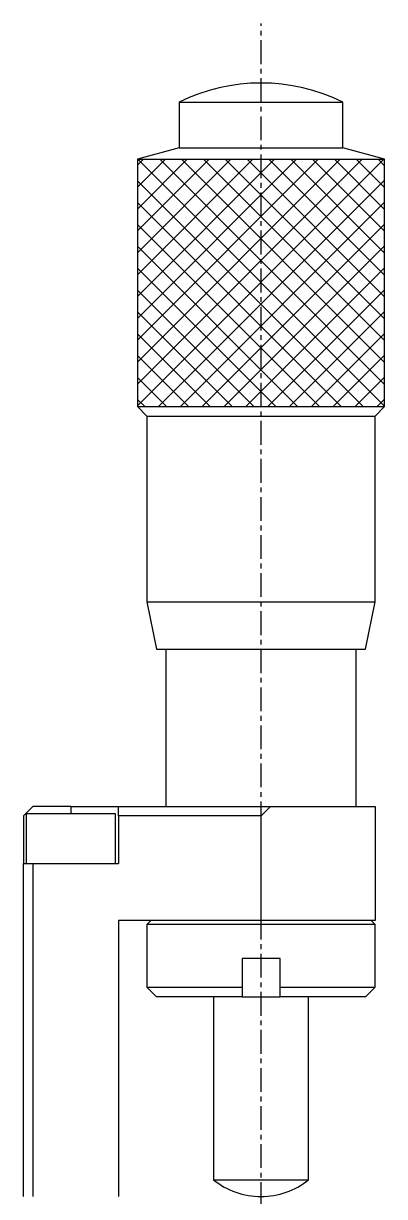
# Model space of a CAD drawing. Extents: x 68 to 383, y 36 to 377.
# Drawn here: x 240.6 to 259.6, y 158.5 to 220.2 of the extents above; entities that cross this region are included whole.
import ezdxf

# ---------------------------------------------------------------- set-up
doc = ezdxf.new("R2010")
doc.units = 0
doc.linetypes.add('CENTER', pattern=[2, 1.25, -0.25, 0.25, -0.25])
doc.layers.get('0').update_dxf_attribs({"linetype": 'CONTINUOUS'})

# ---------------------------------------------------------------- blocks, each defined once
blk = doc.blocks.new('*X19')
at = {"color": 0, "linetype": 'CONTINUOUS'}
for p, q in [((246.565, 200.075), (259.527, 213.037)), ((246.565, 201.224), (258.378, 213.037)), ((246.565, 202.373), (257.229, 213.037)), ((246.565, 203.522), (256.08, 213.037)), ((246.565, 204.671), (254.931, 213.037)), ((246.565, 205.82), (253.782, 213.037)), ((246.565, 206.969), (252.633, 213.037)), ((246.565, 208.118), (251.484, 213.037)), ((246.565, 209.267), (250.335, 213.037)), ((246.565, 210.416), (249.186, 213.037)), ((246.565, 211.565), (248.037, 213.037)), ((246.565, 212.714), (246.888, 213.037)), ((259.565, 200.056), (246.584, 213.037)), ((259.565, 201.205), (247.733, 213.037)), ((259.565, 202.354), (248.882, 213.037)), ((259.565, 203.503), (250.031, 213.037)), ((259.565, 204.652), (251.18, 213.037)), ((259.565, 205.801), (252.329, 213.037)), ((259.565, 206.95), (253.478, 213.037)), ((259.565, 208.099), (254.627, 213.037)), ((259.565, 209.248), (255.776, 213.037)), ((259.565, 210.397), (256.926, 213.037)), ((259.565, 211.546), (258.075, 213.037)), ((259.565, 212.695), (259.224, 213.037)), ((258.435, 200.037), (246.565, 211.907)), ((247.676, 200.037), (259.565, 211.926)), ((248.825, 200.037), (259.565, 210.777)), ((257.286, 200.037), (246.565, 210.758)), ((256.137, 200.037), (246.565, 209.609)), ((249.974, 200.037), (259.565, 209.628)), ((254.988, 200.037), (246.565, 208.46)), ((251.123, 200.037), (259.565, 208.479)), ((253.839, 200.037), (246.565, 207.311)), ((252.272, 200.037), (259.565, 207.33)), ((252.69, 200.037), (246.565, 206.162)), ((253.421, 200.037), (259.565, 206.181)), ((251.541, 200.037), (246.565, 205.012)), ((254.57, 200.037), (259.565, 205.032)), ((250.392, 200.037), (246.565, 203.863)), ((255.719, 200.037), (259.565, 203.883)), ((249.243, 200.037), (246.565, 202.714)), ((256.869, 200.037), (259.565, 202.733)), ((248.094, 200.037), (246.565, 201.565)), ((258.018, 200.037), (259.565, 201.584)), ((246.945, 200.037), (246.565, 200.416)), ((259.167, 200.037), (259.565, 200.435))]:
    blk.add_line(p, q, dxfattribs=at)

msp = doc.modelspace()

# ---------------------------------------------------------------- linework, layer by layer
at = {"color": 1, "linetype": 'CENTER'}
msp.add_line((253.065, 158.037), (253.065, 220.167), dxfattribs=at)
at = {"color": 7, "linetype": 'CONTINUOUS'}
for p, q in [((248.765, 216.037), (257.365, 216.037)), ((248.765, 216.037), (248.765, 213.626)), ((257.365, 213.626), (257.365, 216.037)), ((248.765, 213.626), (246.565, 213.037)), ((248.765, 213.626), (257.365, 213.626)), ((259.565, 213.037), (257.365, 213.626)), ((246.565, 200.037), (247.065, 199.537)), ((259.065, 199.537), (259.565, 200.037)), ((247.065, 199.537), (259.065, 199.537)), ((247.065, 199.537), (247.065, 189.787)), ((259.065, 189.787), (259.065, 199.537)), ((247.065, 189.787), (259.065, 189.787)), ((247.065, 189.787), (247.565, 187.287)), ((258.565, 187.287), (259.065, 189.787)), ((247.565, 187.287), (258.565, 187.287)), ((248.065, 187.287), (248.065, 179.037)), ((258.065, 179.037), (258.065, 187.287)), ((241.065, 179.037), (240.565, 178.537)), ((243.065, 179.037), (241.065, 179.037)), ((243.065, 179.037), (245.565, 179.037)), ((245.565, 179.037), (253.565, 179.037)), ((245.565, 178.537), (245.565, 179.037)), ((253.565, 179.037), (253.065, 178.537)), ((253.565, 179.037), (259.065, 179.037)), ((259.065, 179.037), (259.065, 173.037)), ((240.565, 178.537), (240.565, 176.037)), ((243.065, 178.637), (240.715, 178.637)), ((240.715, 178.637), (240.715, 176.037)), ((245.415, 178.637), (243.065, 178.637)), ((245.415, 176.037), (245.415, 178.637)), ((253.065, 178.537), (245.565, 178.537)), ((245.565, 178.537), (245.565, 176.037)), ((253.065, 173.037), (253.065, 178.537)), ((240.565, 158.537), (240.565, 176.037)), ((240.565, 176.037), (241.065, 176.037)), ((241.065, 176.037), (241.065, 158.537)), ((241.065, 176.037), (245.565, 176.037)), ((253.065, 173.037), (245.565, 173.037)), ((245.565, 173.037), (245.565, 158.537)), ((247.265, 173.037), (247.065, 172.837)), ((259.065, 172.837), (247.065, 172.837)), ((247.065, 172.837), (247.065, 169.537)), ((259.065, 173.037), (253.065, 173.037)), ((259.065, 172.837), (258.865, 173.037)), ((259.065, 169.537), (259.065, 172.837)), ((254.065, 171.037), (252.065, 171.037)), ((252.065, 171.037), (252.065, 169.537)), ((254.065, 169.537), (254.065, 171.037)), ((247.065, 169.537), (252.065, 169.537)), ((247.065, 169.537), (247.565, 169.037)), ((252.065, 169.537), (252.065, 169.037)), ((254.065, 169.537), (259.065, 169.537)), ((254.065, 169.037), (254.065, 169.537)), ((258.565, 169.037), (259.065, 169.537)), ((252.065, 169.037), (247.565, 169.037)), ((250.565, 169.037), (250.565, 159.414)), ((252.065, 169.037), (254.065, 169.037)), ((258.565, 169.037), (254.065, 169.037)), ((255.565, 159.414), (255.565, 169.037)), ((250.565, 159.414), (255.565, 159.414))]:
    msp.add_line(p, q, dxfattribs=at)
at = {"color": 3, "linetype": 'CONTINUOUS'}
for p, q in [((246.565, 213.037), (246.565, 200.037)), ((246.565, 213.037), (259.565, 213.037)), ((259.565, 200.037), (259.565, 213.037)), ((246.565, 200.037), (259.565, 200.037)), ((243.065, 179.037), (243.065, 178.637))]:
    msp.add_line(p, q, dxfattribs=at)
at = {"color": 7, "linetype": 'CONTINUOUS'}
for centre, radius, start, end in [((253.065, 207.292), 9.745, 63.81621, 116.18379), ((253.065, 162.537), 4, 231.31781, 270), ((253.065, 162.537), 4, 270, 308.68219)]:
    msp.add_arc(centre, radius, start, end, dxfattribs=at)

# ---------------------------------------------------------------- block references
at = {"color": 3, "linetype": 'CONTINUOUS'}
msp.add_blockref('*X19', (0, 0), dxfattribs=at)

doc.saveas('drawing.dxf')
